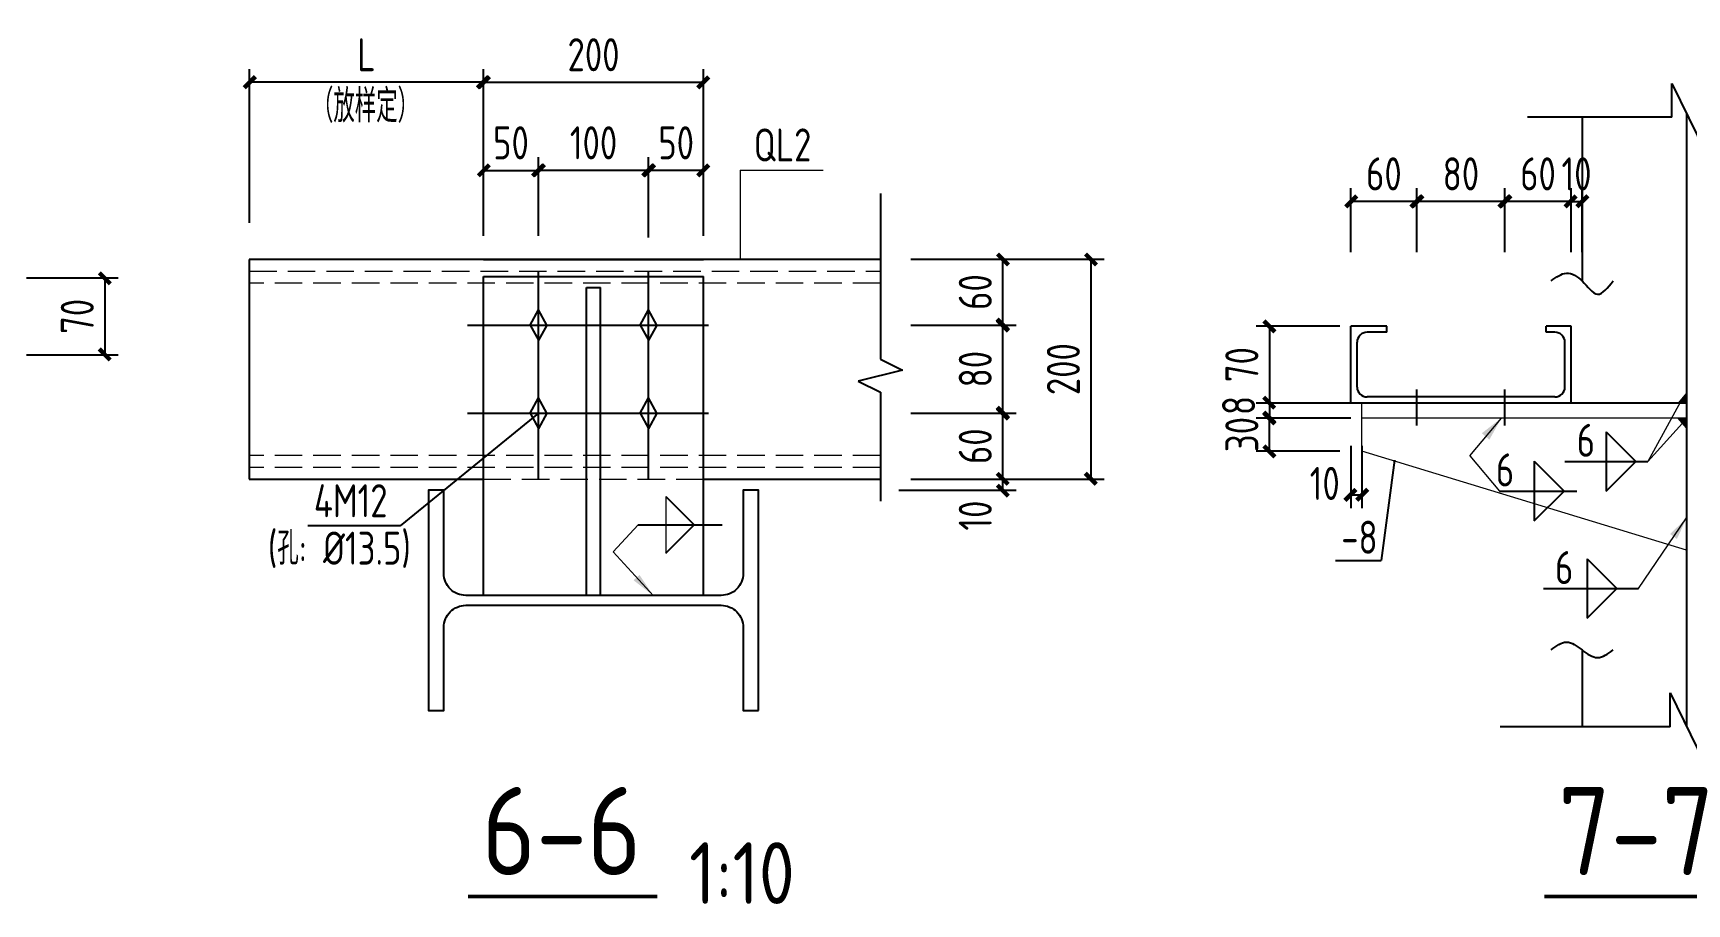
# Model space of a CAD drawing. Header units: millimetres. Extents: x 865974 to 875117, y 41124 to 44891.
# Drawn here: x 869996.1 to 870146.3, y 41465.7 to 41544.8 of the extents above; entities that cross this region are included whole.
import ezdxf

# ---------------------------------------------------------------- set-up
doc = ezdxf.new("R2010")
doc.units = ezdxf.units.MM
doc.header["$LTSCALE"] = 1000
doc.header["$MEASUREMENT"] = 0
doc.linetypes.add('DASH', pattern=[0.35, 0.25, -0.1])
doc.linetypes.add('DOTE', pattern=[2.42, 2, -0.2, 0.02, -0.2])
for name, color, linetype in [('D1', 112, 'Continuous'), ('D2', 6, 'Continuous'), ('DIM', 7, 'Continuous'), ('DOTE', 1, 'DOTE'), ('Prof', 2, 'Continuous'), ('THIN', 7, 'Continuous'), ('文字', 7, 'Continuous'), ('桩', 6, 'Continuous')]:
    doc.layers.add(name, color=color, linetype=linetype)
for name, color, linetype, lineweight in [('D3', 62, 'Continuous', 9), ('LZ', 64, 'Continuous', 9), ('数字', 3, 'Continuous', 9)]:
    doc.layers.add(name, color=color, linetype=linetype, lineweight=lineweight)
doc.styles.add('GBHZ', font='gbenor.shx', dxfattribs={"width": 0.9, "bigfont": 'gbcbig.shx'})
doc.dimstyles.new('Y10', dxfattribs={"dimscale": 0, "dimtxt": 3, "dimasz": 0.01, "dimexe": 1.2, "dimexo": 1, "dimgap": 1, "dimtad": 1, "dimdec": 0, "dimlfac": 10, "dimzin": 0, "dimdsep": 46, "dimtxsty": 'GBHZ', "dimblk1": 'DX', "dimblk2": 'DX', "dimsah": 1, "dimcen": 0.09, "dimdle": 1, "dimadec": 0, "dimazin": 0, "dimtfac": 1, "dimtdec": 0, "dimtix": 1, "dimtmove": 2, "dimatfit": 3, "dimldrblk": 'DX', "dimfxl": 0, "dimtolj": 1, "dimtzin": 0, "dimarcsym": 0})

# ---------------------------------------------------------------- blocks, each defined once
blk = doc.blocks.new('DX')
at = {"color": 0, "linetype": 'ByBlock', "const_width": 40}
blk.add_lwpolyline([(-54, -51), (46, 49)], dxfattribs=at)
blk = doc.blocks.new('*D501')
at = {"layer": 'Defpoints', "color": 0, "linetype": 'ByBlock', "transparency": 16777216}
for p in [(869994.47, 41522.58), (869994.47, 41515.59), (870002.57, 41515.59)]:
    blk.add_point(p, dxfattribs=at)
at = {"layer": 'DIM', "color": 0, "linetype": 'ByBlock', "lineweight": -2, "transparency": 16777216}
for p, q in [((869995.47, 41522.58), (870003.77, 41522.58)), ((870002.57, 41522.57), (870002.57, 41515.6)), ((869995.47, 41515.59), (870003.77, 41515.59))]:
    blk.add_line(p, q, dxfattribs=at)
at = {"layer": 'DIM', "color": 0, "linetype": 'ByBlock', "lineweight": -2, "transparency": 16777216, "xscale": 0.01, "yscale": 0.01, "zscale": 0.01}
for p, rotation in [((870002.57, 41522.58), 90), ((870002.57, 41515.59), 270)]:
    blk.add_blockref('DX', p, dxfattribs=dict(at, rotation=rotation))
at = {"layer": 'DIM', "color": 0, "linetype": 'ByBlock', "transparency": 16777216, "insert": (870000.07, 41519.09), "char_height": 3, "attachment_point": 5, "rotation": 90, "style": 'GBHZ'}
blk.add_mtext('\\A1;70', dxfattribs=at)
blk = doc.blocks.new('*D502')
at = {"layer": 'Defpoints', "color": 0, "linetype": 'ByBlock', "transparency": 16777216}
for p in [(870015.7, 41540.35), (870015.7, 41526.57), (870036.96, 41527.4)]:
    blk.add_point(p, dxfattribs=at)
at = {"layer": 'DIM', "color": 0, "linetype": 'ByBlock', "lineweight": -2, "transparency": 16777216}
for p, q in [((870015.7, 41527.57), (870015.7, 41541.55)), ((870036.96, 41528.4), (870036.96, 41541.55)), ((870036.95, 41540.35), (870015.71, 41540.35))]:
    blk.add_line(p, q, dxfattribs=at)
at = {"layer": 'DIM', "color": 0, "linetype": 'ByBlock', "lineweight": -2, "transparency": 16777216, "xscale": 0.01, "yscale": 0.01, "zscale": 0.01, "rotation": 180}
blk.add_blockref('DX', (870015.7, 41540.35), dxfattribs=at)
at = {"layer": 'DIM', "color": 0, "linetype": 'ByBlock', "lineweight": -2, "transparency": 16777216, "xscale": 0.01, "yscale": 0.01, "zscale": 0.01}
blk.add_blockref('DX', (870036.96, 41540.35), dxfattribs=at)
at = {"layer": 'DIM', "color": 0, "linetype": 'ByBlock', "transparency": 16777216, "insert": (870026.33, 41542.85), "char_height": 3, "attachment_point": 5, "style": 'GBHZ'}
blk.add_mtext('\\A1;L', dxfattribs=at)
blk = doc.blocks.new('*D503')
at = {"layer": 'Defpoints', "color": 0, "linetype": 'ByBlock', "transparency": 16777216}
for p in [(870074.78, 41504.3), (870084.13, 41504.3), (870073.7, 41503.3)]:
    blk.add_point(p, dxfattribs=at)
at = {"layer": 'DIM', "color": 0, "linetype": 'ByBlock', "lineweight": -2, "transparency": 16777216}
for p, q in [((870075.78, 41504.3), (870085.33, 41504.3)), ((870084.13, 41504.31), (870084.13, 41504.32)), ((870084.13, 41503.3), (870084.13, 41504.3)), ((870074.7, 41503.3), (870085.33, 41503.3)), ((870084.13, 41503.29), (870084.13, 41503.28))]:
    blk.add_line(p, q, dxfattribs=at)
at = {"layer": 'DIM', "color": 0, "linetype": 'ByBlock', "lineweight": -2, "transparency": 16777216, "xscale": 0.01, "yscale": 0.01, "zscale": 0.01}
for p, rotation in [((870084.13, 41504.3), 270), ((870084.13, 41503.3), 90)]:
    blk.add_blockref('DX', p, dxfattribs=dict(at, rotation=rotation))
at = {"layer": 'DIM', "color": 0, "linetype": 'ByBlock', "transparency": 16777216, "insert": (870081.63, 41501), "char_height": 3, "attachment_point": 5, "rotation": 90, "style": 'GBHZ'}
blk.add_mtext('\\A1;10', dxfattribs=at)
blk = doc.blocks.new('*D504')
at = {"layer": 'Defpoints', "color": 0, "linetype": 'ByBlock', "transparency": 16777216}
for p in [(870074.78, 41510.3), (870084.13, 41510.3), (870074.78, 41504.3)]:
    blk.add_point(p, dxfattribs=at)
at = {"layer": 'DIM', "color": 0, "linetype": 'ByBlock', "lineweight": -2, "transparency": 16777216}
for p, q in [((870075.78, 41510.3), (870085.33, 41510.3)), ((870084.13, 41504.31), (870084.13, 41510.29)), ((870075.78, 41504.3), (870085.33, 41504.3))]:
    blk.add_line(p, q, dxfattribs=at)
at = {"layer": 'DIM', "color": 0, "linetype": 'ByBlock', "lineweight": -2, "transparency": 16777216, "xscale": 0.01, "yscale": 0.01, "zscale": 0.01}
for p, rotation in [((870084.13, 41510.3), 90), ((870084.13, 41504.3), 270)]:
    blk.add_blockref('DX', p, dxfattribs=dict(at, rotation=rotation))
at = {"layer": 'DIM', "color": 0, "linetype": 'ByBlock', "transparency": 16777216, "insert": (870081.63, 41507.3), "char_height": 3, "attachment_point": 5, "rotation": 90, "style": 'GBHZ'}
blk.add_mtext('\\A1;60', dxfattribs=at)
blk = doc.blocks.new('*D505')
at = {"layer": 'Defpoints', "color": 0, "linetype": 'ByBlock', "transparency": 16777216}
for p in [(870074.78, 41518.3), (870084.13, 41518.3), (870074.78, 41510.3)]:
    blk.add_point(p, dxfattribs=at)
at = {"layer": 'DIM', "color": 0, "linetype": 'ByBlock', "lineweight": -2, "transparency": 16777216}
for p, q in [((870075.78, 41518.3), (870085.33, 41518.3)), ((870084.13, 41510.31), (870084.13, 41518.29)), ((870075.78, 41510.3), (870085.33, 41510.3))]:
    blk.add_line(p, q, dxfattribs=at)
at = {"layer": 'DIM', "color": 0, "linetype": 'ByBlock', "lineweight": -2, "transparency": 16777216, "xscale": 0.01, "yscale": 0.01, "zscale": 0.01}
for p, rotation in [((870084.13, 41518.3), 90), ((870084.13, 41510.3), 270)]:
    blk.add_blockref('DX', p, dxfattribs=dict(at, rotation=rotation))
at = {"layer": 'DIM', "color": 0, "linetype": 'ByBlock', "transparency": 16777216, "insert": (870081.63, 41514.3), "char_height": 3, "attachment_point": 5, "rotation": 90, "style": 'GBHZ'}
blk.add_mtext('\\A1;80', dxfattribs=at)
blk = doc.blocks.new('*D506')
at = {"layer": 'Defpoints', "color": 0, "linetype": 'ByBlock', "transparency": 16777216}
for p in [(870074.78, 41524.3), (870084.13, 41524.3), (870074.78, 41518.3)]:
    blk.add_point(p, dxfattribs=at)
at = {"layer": 'DIM', "color": 0, "linetype": 'ByBlock', "lineweight": -2, "transparency": 16777216}
for p, q in [((870075.78, 41524.3), (870085.33, 41524.3)), ((870084.13, 41518.31), (870084.13, 41524.29)), ((870075.78, 41518.3), (870085.33, 41518.3))]:
    blk.add_line(p, q, dxfattribs=at)
at = {"layer": 'DIM', "color": 0, "linetype": 'ByBlock', "lineweight": -2, "transparency": 16777216, "xscale": 0.01, "yscale": 0.01, "zscale": 0.01}
for p, rotation in [((870084.13, 41524.3), 90), ((870084.13, 41518.3), 270)]:
    blk.add_blockref('DX', p, dxfattribs=dict(at, rotation=rotation))
at = {"layer": 'DIM', "color": 0, "linetype": 'ByBlock', "transparency": 16777216, "insert": (870081.63, 41521.3), "char_height": 3, "attachment_point": 5, "rotation": 90, "style": 'GBHZ'}
blk.add_mtext('\\A1;60', dxfattribs=at)
blk = doc.blocks.new('*D507')
at = {"layer": 'Defpoints', "color": 0, "linetype": 'ByBlock', "transparency": 16777216}
for p in [(870074.78, 41524.3), (870074.78, 41504.3), (870092.13, 41504.3)]:
    blk.add_point(p, dxfattribs=at)
at = {"layer": 'DIM', "color": 0, "linetype": 'ByBlock', "lineweight": -2, "transparency": 16777216}
for p, q in [((870075.78, 41524.3), (870093.33, 41524.3)), ((870092.13, 41524.29), (870092.13, 41504.31)), ((870075.78, 41504.3), (870093.33, 41504.3))]:
    blk.add_line(p, q, dxfattribs=at)
at = {"layer": 'DIM', "color": 0, "linetype": 'ByBlock', "lineweight": -2, "transparency": 16777216, "xscale": 0.01, "yscale": 0.01, "zscale": 0.01}
for p, rotation in [((870092.13, 41524.3), 90), ((870092.13, 41504.3), 270)]:
    blk.add_blockref('DX', p, dxfattribs=dict(at, rotation=rotation))
at = {"layer": 'DIM', "color": 0, "linetype": 'ByBlock', "transparency": 16777216, "insert": (870089.63, 41514.3), "char_height": 3, "attachment_point": 5, "rotation": 90, "style": 'GBHZ'}
blk.add_mtext('\\A1;200', dxfattribs=at)
blk = doc.blocks.new('*D508')
at = {"layer": 'Defpoints', "color": 0, "linetype": 'ByBlock', "transparency": 16777216}
for p in [(870041.96, 41532.35), (870036.96, 41525.4), (870041.96, 41525.4)]:
    blk.add_point(p, dxfattribs=at)
at = {"layer": 'DIM', "color": 0, "linetype": 'ByBlock', "lineweight": -2, "transparency": 16777216}
for p, q in [((870036.96, 41526.4), (870036.96, 41533.55)), ((870036.97, 41532.35), (870041.95, 41532.35)), ((870041.96, 41526.4), (870041.96, 41533.55))]:
    blk.add_line(p, q, dxfattribs=at)
at = {"layer": 'DIM', "color": 0, "linetype": 'ByBlock', "lineweight": -2, "transparency": 16777216, "xscale": 0.01, "yscale": 0.01, "zscale": 0.01, "rotation": 180}
blk.add_blockref('DX', (870036.96, 41532.35), dxfattribs=at)
at = {"layer": 'DIM', "color": 0, "linetype": 'ByBlock', "lineweight": -2, "transparency": 16777216, "xscale": 0.01, "yscale": 0.01, "zscale": 0.01}
blk.add_blockref('DX', (870041.96, 41532.35), dxfattribs=at)
at = {"layer": 'DIM', "color": 0, "linetype": 'ByBlock', "transparency": 16777216, "insert": (870039.46, 41534.85), "char_height": 3, "attachment_point": 5, "style": 'GBHZ'}
blk.add_mtext('\\A1;50', dxfattribs=at)
blk = doc.blocks.new('*D509')
at = {"layer": 'Defpoints', "color": 0, "linetype": 'ByBlock', "transparency": 16777216}
for p in [(870041.96, 41532.35), (870041.96, 41525.4), (870051.96, 41525.26)]:
    blk.add_point(p, dxfattribs=at)
at = {"layer": 'DIM', "color": 0, "linetype": 'ByBlock', "lineweight": -2, "transparency": 16777216}
for p, q in [((870041.96, 41526.4), (870041.96, 41533.55)), ((870051.95, 41532.35), (870041.97, 41532.35)), ((870051.96, 41526.26), (870051.96, 41533.55))]:
    blk.add_line(p, q, dxfattribs=at)
at = {"layer": 'DIM', "color": 0, "linetype": 'ByBlock', "lineweight": -2, "transparency": 16777216, "xscale": 0.01, "yscale": 0.01, "zscale": 0.01, "rotation": 180}
blk.add_blockref('DX', (870041.96, 41532.35), dxfattribs=at)
at = {"layer": 'DIM', "color": 0, "linetype": 'ByBlock', "lineweight": -2, "transparency": 16777216, "xscale": 0.01, "yscale": 0.01, "zscale": 0.01}
blk.add_blockref('DX', (870051.96, 41532.35), dxfattribs=at)
at = {"layer": 'DIM', "color": 0, "linetype": 'ByBlock', "transparency": 16777216, "insert": (870046.96, 41534.85), "char_height": 3, "attachment_point": 5, "style": 'GBHZ'}
blk.add_mtext('\\A1;100', dxfattribs=at)
blk = doc.blocks.new('*D510')
at = {"layer": 'Defpoints', "color": 0, "linetype": 'ByBlock', "transparency": 16777216}
for p in [(870051.96, 41532.35), (870051.96, 41525.4), (870056.96, 41525.4)]:
    blk.add_point(p, dxfattribs=at)
at = {"layer": 'DIM', "color": 0, "linetype": 'ByBlock', "lineweight": -2, "transparency": 16777216}
for p, q in [((870051.96, 41526.4), (870051.96, 41533.55)), ((870056.95, 41532.35), (870051.97, 41532.35)), ((870056.96, 41526.4), (870056.96, 41533.55))]:
    blk.add_line(p, q, dxfattribs=at)
at = {"layer": 'DIM', "color": 0, "linetype": 'ByBlock', "lineweight": -2, "transparency": 16777216, "xscale": 0.01, "yscale": 0.01, "zscale": 0.01, "rotation": 180}
blk.add_blockref('DX', (870051.96, 41532.35), dxfattribs=at)
at = {"layer": 'DIM', "color": 0, "linetype": 'ByBlock', "lineweight": -2, "transparency": 16777216, "xscale": 0.01, "yscale": 0.01, "zscale": 0.01}
blk.add_blockref('DX', (870056.96, 41532.35), dxfattribs=at)
at = {"layer": 'DIM', "color": 0, "linetype": 'ByBlock', "transparency": 16777216, "insert": (870054.46, 41534.85), "char_height": 3, "attachment_point": 5, "style": 'GBHZ'}
blk.add_mtext('\\A1;50', dxfattribs=at)
blk = doc.blocks.new('*D511')
at = {"layer": 'Defpoints', "color": 0, "linetype": 'ByBlock', "transparency": 16777216}
for p in [(870056.96, 41540.35), (870036.96, 41527.4), (870056.96, 41527.4)]:
    blk.add_point(p, dxfattribs=at)
at = {"layer": 'DIM', "color": 0, "linetype": 'ByBlock', "lineweight": -2, "transparency": 16777216}
for p, q in [((870036.96, 41528.4), (870036.96, 41541.55)), ((870056.96, 41528.4), (870056.96, 41541.55)), ((870036.97, 41540.35), (870056.95, 41540.35))]:
    blk.add_line(p, q, dxfattribs=at)
at = {"layer": 'DIM', "color": 0, "linetype": 'ByBlock', "lineweight": -2, "transparency": 16777216, "xscale": 0.01, "yscale": 0.01, "zscale": 0.01, "rotation": 180}
blk.add_blockref('DX', (870036.96, 41540.35), dxfattribs=at)
at = {"layer": 'DIM', "color": 0, "linetype": 'ByBlock', "lineweight": -2, "transparency": 16777216, "xscale": 0.01, "yscale": 0.01, "zscale": 0.01}
blk.add_blockref('DX', (870056.96, 41540.35), dxfattribs=at)
at = {"layer": 'DIM', "color": 0, "linetype": 'ByBlock', "transparency": 16777216, "insert": (870046.96, 41542.85), "char_height": 3, "attachment_point": 5, "style": 'GBHZ'}
blk.add_mtext('\\A1;200', dxfattribs=at)
blk = doc.blocks.new('*D512')
at = {"layer": 'Defpoints', "color": 0, "linetype": 'ByBlock', "transparency": 16777216}
for p in [(870115.74, 41518.21), (870108.34, 41511.21), (870115.74, 41511.21)]:
    blk.add_point(p, dxfattribs=at)
at = {"layer": 'DIM', "color": 0, "linetype": 'ByBlock', "lineweight": -2, "transparency": 16777216}
for p, q in [((870114.74, 41518.21), (870107.14, 41518.21)), ((870108.34, 41518.2), (870108.34, 41511.22)), ((870114.74, 41511.21), (870107.14, 41511.21))]:
    blk.add_line(p, q, dxfattribs=at)
at = {"layer": 'DIM', "color": 0, "linetype": 'ByBlock', "lineweight": -2, "transparency": 16777216, "xscale": 0.01, "yscale": 0.01, "zscale": 0.01}
for p, rotation in [((870108.34, 41518.21), 90), ((870108.34, 41511.21), 270)]:
    blk.add_blockref('DX', p, dxfattribs=dict(at, rotation=rotation))
at = {"layer": 'DIM', "color": 0, "linetype": 'ByBlock', "transparency": 16777216, "insert": (870105.84, 41514.71), "char_height": 3, "attachment_point": 5, "rotation": 90, "style": 'GBHZ'}
blk.add_mtext('\\A1;70', dxfattribs=at)
blk = doc.blocks.new('*D513')
at = {"layer": 'Defpoints', "color": 0, "linetype": 'ByBlock', "transparency": 16777216}
for p in [(870129.74, 41529.53), (870129.74, 41523.93), (870135.74, 41523.93)]:
    blk.add_point(p, dxfattribs=at)
at = {"layer": 'DIM', "color": 0, "linetype": 'ByBlock', "lineweight": -2, "transparency": 16777216}
for p, q in [((870129.74, 41524.93), (870129.74, 41530.73)), ((870135.73, 41529.53), (870129.75, 41529.53)), ((870135.74, 41524.93), (870135.74, 41530.73))]:
    blk.add_line(p, q, dxfattribs=at)
at = {"layer": 'DIM', "color": 0, "linetype": 'ByBlock', "lineweight": -2, "transparency": 16777216, "xscale": 0.01, "yscale": 0.01, "zscale": 0.01, "rotation": 180}
blk.add_blockref('DX', (870129.74, 41529.53), dxfattribs=at)
at = {"layer": 'DIM', "color": 0, "linetype": 'ByBlock', "lineweight": -2, "transparency": 16777216, "xscale": 0.01, "yscale": 0.01, "zscale": 0.01}
blk.add_blockref('DX', (870135.74, 41529.53), dxfattribs=at)
at = {"layer": 'DIM', "color": 0, "linetype": 'ByBlock', "transparency": 16777216, "insert": (870132.74, 41532.03), "char_height": 3, "attachment_point": 5, "style": 'GBHZ'}
blk.add_mtext('\\A1;60', dxfattribs=at)
blk = doc.blocks.new('*D514')
at = {"layer": 'Defpoints', "color": 0, "linetype": 'ByBlock', "transparency": 16777216}
for p in [(870121.74, 41529.53), (870121.74, 41523.93), (870129.74, 41523.93)]:
    blk.add_point(p, dxfattribs=at)
at = {"layer": 'DIM', "color": 0, "linetype": 'ByBlock', "lineweight": -2, "transparency": 16777216}
for p, q in [((870121.74, 41524.93), (870121.74, 41530.73)), ((870129.73, 41529.53), (870121.75, 41529.53)), ((870129.74, 41524.93), (870129.74, 41530.73))]:
    blk.add_line(p, q, dxfattribs=at)
at = {"layer": 'DIM', "color": 0, "linetype": 'ByBlock', "lineweight": -2, "transparency": 16777216, "xscale": 0.01, "yscale": 0.01, "zscale": 0.01, "rotation": 180}
blk.add_blockref('DX', (870121.74, 41529.53), dxfattribs=at)
at = {"layer": 'DIM', "color": 0, "linetype": 'ByBlock', "lineweight": -2, "transparency": 16777216, "xscale": 0.01, "yscale": 0.01, "zscale": 0.01}
blk.add_blockref('DX', (870129.74, 41529.53), dxfattribs=at)
at = {"layer": 'DIM', "color": 0, "linetype": 'ByBlock', "transparency": 16777216, "insert": (870125.74, 41532.03), "char_height": 3, "attachment_point": 5, "style": 'GBHZ'}
blk.add_mtext('\\A1;80', dxfattribs=at)
blk = doc.blocks.new('*D515')
at = {"layer": 'Defpoints', "color": 0, "linetype": 'ByBlock', "transparency": 16777216}
for p in [(870115.74, 41529.53), (870115.74, 41523.93), (870121.74, 41523.93)]:
    blk.add_point(p, dxfattribs=at)
at = {"layer": 'DIM', "color": 0, "linetype": 'ByBlock', "lineweight": -2, "transparency": 16777216}
for p, q in [((870115.74, 41524.93), (870115.74, 41530.73)), ((870121.73, 41529.53), (870115.75, 41529.53)), ((870121.74, 41524.93), (870121.74, 41530.73))]:
    blk.add_line(p, q, dxfattribs=at)
at = {"layer": 'DIM', "color": 0, "linetype": 'ByBlock', "lineweight": -2, "transparency": 16777216, "xscale": 0.01, "yscale": 0.01, "zscale": 0.01, "rotation": 180}
blk.add_blockref('DX', (870115.74, 41529.53), dxfattribs=at)
at = {"layer": 'DIM', "color": 0, "linetype": 'ByBlock', "lineweight": -2, "transparency": 16777216, "xscale": 0.01, "yscale": 0.01, "zscale": 0.01}
blk.add_blockref('DX', (870121.74, 41529.53), dxfattribs=at)
at = {"layer": 'DIM', "color": 0, "linetype": 'ByBlock', "transparency": 16777216, "insert": (870118.74, 41532.03), "char_height": 3, "attachment_point": 5, "style": 'GBHZ'}
blk.add_mtext('\\A1;60', dxfattribs=at)
blk = doc.blocks.new('*D518')
at = {"layer": 'Defpoints', "color": 0, "linetype": 'ByBlock', "transparency": 16777216}
for p in [(870115.74, 41508.33), (870116.74, 41508.33), (870116.74, 41502.89)]:
    blk.add_point(p, dxfattribs=at)
at = {"layer": 'DIM', "color": 0, "linetype": 'ByBlock', "lineweight": -2, "transparency": 16777216}
for p, q in [((870115.74, 41507.33), (870115.74, 41501.69)), ((870116.74, 41507.33), (870116.74, 41501.69)), ((870115.73, 41502.89), (870115.72, 41502.89)), ((870115.74, 41502.89), (870116.74, 41502.89)), ((870116.75, 41502.89), (870116.76, 41502.89))]:
    blk.add_line(p, q, dxfattribs=at)
at = {"layer": 'DIM', "color": 0, "linetype": 'ByBlock', "lineweight": -2, "transparency": 16777216, "xscale": 0.01, "yscale": 0.01, "zscale": 0.01}
blk.add_blockref('DX', (870115.74, 41502.89), dxfattribs=at)
at = {"layer": 'DIM', "color": 0, "linetype": 'ByBlock', "lineweight": -2, "transparency": 16777216, "xscale": 0.01, "yscale": 0.01, "zscale": 0.01, "rotation": 180}
blk.add_blockref('DX', (870116.74, 41502.89), dxfattribs=at)
at = {"layer": 'DIM', "color": 0, "linetype": 'ByBlock', "transparency": 16777216, "insert": (870113.37, 41503.92), "char_height": 3, "attachment_point": 5, "style": 'GBHZ'}
blk.add_mtext('\\A1;10', dxfattribs=at)
blk = doc.blocks.new('*D519')
at = {"layer": 'Defpoints', "color": 0, "linetype": 'ByBlock', "transparency": 16777216}
for p in [(870108.34, 41509.86), (870115.74, 41509.86), (870115.74, 41506.86)]:
    blk.add_point(p, dxfattribs=at)
at = {"layer": 'DIM', "color": 0, "linetype": 'ByBlock', "lineweight": -2, "transparency": 16777216}
for p, q in [((870114.74, 41509.86), (870107.14, 41509.86)), ((870108.34, 41509.87), (870108.34, 41509.88)), ((870108.34, 41506.86), (870108.34, 41509.86)), ((870114.74, 41506.86), (870107.14, 41506.86)), ((870108.34, 41506.85), (870108.34, 41506.84))]:
    blk.add_line(p, q, dxfattribs=at)
at = {"layer": 'DIM', "color": 0, "linetype": 'ByBlock', "lineweight": -2, "transparency": 16777216, "xscale": 0.01, "yscale": 0.01, "zscale": 0.01}
for p, rotation in [((870108.34, 41509.86), 270), ((870108.34, 41506.86), 90)]:
    blk.add_blockref('DX', p, dxfattribs=dict(at, rotation=rotation))
at = {"layer": 'DIM', "color": 0, "linetype": 'ByBlock', "transparency": 16777216, "insert": (870105.84, 41508.36), "char_height": 3, "attachment_point": 5, "rotation": 90, "style": 'GBHZ'}
blk.add_mtext('\\A1;30', dxfattribs=at)
blk = doc.blocks.new('*D520')
at = {"layer": 'Defpoints', "color": 0, "linetype": 'ByBlock', "transparency": 16777216}
for p in [(870116.8, 41511.21), (870108.34, 41509.86), (870116.74, 41509.86)]:
    blk.add_point(p, dxfattribs=at)
at = {"layer": 'DIM', "color": 0, "linetype": 'ByBlock', "lineweight": -2, "transparency": 16777216}
for p, q in [((870115.8, 41511.21), (870107.14, 41511.21)), ((870108.34, 41511.22), (870108.34, 41511.23)), ((870108.34, 41511.21), (870108.34, 41509.86)), ((870115.74, 41509.86), (870107.14, 41509.86)), ((870108.34, 41509.85), (870108.34, 41509.84))]:
    blk.add_line(p, q, dxfattribs=at)
at = {"layer": 'DIM', "color": 0, "linetype": 'ByBlock', "lineweight": -2, "transparency": 16777216, "xscale": 0.01, "yscale": 0.01, "zscale": 0.01}
for p, rotation in [((870108.34, 41511.21), 270), ((870108.34, 41509.86), 90)]:
    blk.add_blockref('DX', p, dxfattribs=dict(at, rotation=rotation))
at = {"layer": 'DIM', "color": 0, "linetype": 'ByBlock', "transparency": 16777216, "insert": (870105.55, 41511), "char_height": 3, "attachment_point": 5, "rotation": 90, "style": 'GBHZ'}
blk.add_mtext('\\A1;8', dxfattribs=at)
blk = doc.blocks.new('*D521')
at = {"layer": 'Defpoints', "color": 0, "linetype": 'ByBlock', "transparency": 16777216}
for p in [(870136.74, 41529.53), (870135.74, 41523.93), (870136.74, 41523.93)]:
    blk.add_point(p, dxfattribs=at)
at = {"layer": 'DIM', "color": 0, "linetype": 'ByBlock', "lineweight": -2, "transparency": 16777216}
for p, q in [((870135.73, 41529.53), (870135.72, 41529.53)), ((870135.74, 41524.93), (870135.74, 41530.73)), ((870135.74, 41529.53), (870136.74, 41529.53)), ((870136.74, 41524.93), (870136.74, 41530.73)), ((870136.75, 41529.53), (870136.76, 41529.53))]:
    blk.add_line(p, q, dxfattribs=at)
at = {"layer": 'DIM', "color": 0, "linetype": 'ByBlock', "lineweight": -2, "transparency": 16777216, "xscale": 0.01, "yscale": 0.01, "zscale": 0.01}
blk.add_blockref('DX', (870135.74, 41529.53), dxfattribs=at)
at = {"layer": 'DIM', "color": 0, "linetype": 'ByBlock', "lineweight": -2, "transparency": 16777216, "xscale": 0.01, "yscale": 0.01, "zscale": 0.01, "rotation": 180}
blk.add_blockref('DX', (870136.74, 41529.53), dxfattribs=at)
at = {"layer": 'DIM', "color": 0, "linetype": 'ByBlock', "transparency": 16777216, "insert": (870136.24, 41532.03), "char_height": 3, "attachment_point": 5, "style": 'GBHZ'}
blk.add_mtext('\\A1;10', dxfattribs=at)

msp = doc.modelspace()

# ---------------------------------------------------------------- linework, layer by layer
at = {"layer": 'D1', "color": 251}
for p, q in [((870144.906, 41537.165, 5), (870144.906, 41540.251, 5)), ((870144.906, 41540.251, 5), (870147.984, 41533.929, 5)), ((870144.906, 41537.165, 5), (870131.8, 41537.165, 5)), ((870041.953, 41510.3), (870029.386, 41500.084)), ((870138.932, 41508.619, 5), (870138.932, 41503.21, 5)), ((870138.932, 41508.619, 5), (870141.637, 41505.914, 5)), ((870132.4, 41505.93, 5), (870132.4, 41500.521, 5)), ((870132.4, 41505.93, 5), (870135.105, 41503.226, 5)), ((870135.178, 41505.914, 5), (870142.724, 41505.914, 5)), ((870138.932, 41503.21, 5), (870141.637, 41505.914, 5)), ((870053.519, 41502.741), (870056.089, 41500.172)), ((870129.258, 41503.226, 5), (870136.281, 41503.226, 5)), ((870132.4, 41500.521, 5), (870135.105, 41503.226, 5)), ((870029.386, 41500.084), (870021.014, 41500.084)), ((870051.022, 41500.172), (870058.628, 41500.172)), ((870053.519, 41497.603), (870056.089, 41500.172)), ((870137.203, 41497.089, 5), (870139.908, 41494.385, 5)), ((870137.203, 41497.089, 5), (870137.203, 41491.68, 5)), ((870133.232, 41494.385, 5), (870141.858, 41494.385, 5)), ((870137.203, 41491.68, 5), (870139.908, 41494.385, 5)), ((870144.756, 41484.902, 5), (870147.833, 41478.581, 5)), ((870144.756, 41481.816, 5), (870144.756, 41484.902, 5)), ((870144.756, 41481.816, 5), (870129.31, 41481.816, 5))]:
    msp.add_line(p, q, dxfattribs=at)
at = {"layer": 'D2'}
for p, q in [((870136.741, 41537.165, 5), (870136.741, 41522.308, 5)), ((870146.241, 41537.508, 5), (870146.241, 41481.816, 5)), ((870073.008, 41524.257), (870015.69, 41524.257)), ((870036.955, 41524.257), (870056.955, 41524.257)), ((870036.955, 41493.753), (870036.955, 41522.704)), ((870036.955, 41522.704), (870056.955, 41522.704)), ((870056.955, 41493.753), (870056.955, 41522.704)), ((870046.313, 41493.753), (870046.313, 41521.704)), ((870046.313, 41521.704), (870047.598, 41521.704)), ((870047.598, 41493.753), (870047.598, 41521.704)), ((870119.001, 41518.208, 5), (870115.741, 41518.208, 5)), ((870115.741, 41511.209, 5), (870115.741, 41518.208, 5)), ((870119.001, 41517.644, 5), (870117.213, 41517.644, 5)), ((870119.001, 41517.644, 5), (870119.001, 41518.208, 5)), ((870135.744, 41518.208, 5), (870133.491, 41518.208, 5)), ((870133.491, 41517.644, 5), (870133.491, 41518.208, 5)), ((870134.279, 41517.644, 5), (870133.491, 41517.644, 5)), ((870135.744, 41511.209, 5), (870135.744, 41518.208, 5)), ((870116.311, 41512.674, 5), (870116.311, 41516.743, 5)), ((870135.181, 41512.674, 5), (870135.181, 41516.743, 5)), ((870146.241, 41511.209, 5), (870115.741, 41511.209, 5)), ((870134.279, 41511.773, 5), (870117.213, 41511.773, 5)), ((870121.741, 41509.181, 5), (870121.741, 41512.449, 5)), ((870129.741, 41509.181, 5), (870129.741, 41512.449, 5)), ((870015.69, 41504.303), (870036.955, 41504.303)), ((870056.955, 41504.303), (870073.008, 41504.303)), ((870136.741, 41488.806, 5), (870136.741, 41481.873, 5))]:
    msp.add_line(p, q, dxfattribs=at)
at = {"layer": 'D2', "linetype": 'Continuous'}
msp.add_line((870015.69, 41524.257), (870015.69, 41504.303), dxfattribs=at)
at = {"layer": 'D2'}
for centre, start, end in [((870117.213, 41516.743, 5), 90, 180), ((870134.279, 41516.743, 5), 0, 90), ((870117.213, 41512.674, 5), 180, 270), ((870134.279, 41512.674, 5), 270, 0)]:
    msp.add_arc(centre, 0.902, start, end, dxfattribs=at)
at = {"layer": 'D3', "color": 251}
for p, q in [((870060.276, 41532.367), (870067.814, 41532.367)), ((870060.276, 41532.367), (870060.276, 41524.257)), ((870145.855, 41511.66, 5), (870142.724, 41505.914, 5)), ((870126.55, 41506.414, 5), (870129.415, 41509.857, 5)), ((870145.855, 41509.406, 5), (870142.724, 41505.914, 5)), ((870126.55, 41506.414, 5), (870129.258, 41503.226, 5)), ((870053.519, 41502.741), (870053.519, 41497.603)), ((870141.858, 41494.385, 5), (870146.241, 41500.79, 5)), ((870048.73, 41497.702), (870051.022, 41500.172)), ((870048.73, 41497.702), (870052.401, 41493.721))]:
    msp.add_line(p, q, dxfattribs=at)
at = {"layer": 'D3'}
for p, q in [((870116.741, 41506.857, 5), (870116.741, 41511.209, 5)), ((870146.241, 41512.111, 5), (870145.47, 41511.209, 5)), ((870146.241, 41509.857, 5), (870116.741, 41509.857, 5)), ((870146.241, 41508.956, 5), (870145.47, 41509.857, 5)), ((870146.241, 41497.86, 5), (870116.741, 41506.857, 5))]:
    msp.add_line(p, q, dxfattribs=at)
for points in [[(870146.241, 41512.111, 5), (870146.241, 41511.209, 5), (870145.47, 41511.209, 5), (870146.241, 41511.209, 5)], [(870146.241, 41508.956, 5), (870146.241, 41509.857, 5), (870145.47, 41509.857, 5), (870146.241, 41509.857, 5)]]:
    msp.add_solid(points, dxfattribs=at)
at = {"layer": 'D3', "color": 251}
for points in [[(870127.64, 41508.48, 5), (870129.415, 41509.857, 5), (870127.64, 41508.48, 5), (870128.325, 41507.893, 5)], [(870144.742, 41499.327, 5), (870146.241, 41500.79, 5), (870144.742, 41499.327, 5), (870145.357, 41498.875, 5)], [(870051.137, 41495.613), (870052.401, 41493.721), (870051.137, 41495.613), (870050.588, 41495.133)]]:
    msp.add_solid(points, dxfattribs=at)
at = {"layer": 'DOTE', "linetype": 'DOTE', "ltscale": 5}
for p, q in [((870041.955, 41504.303), (870041.955, 41523.186)), ((870051.955, 41504.303), (870051.955, 41523.186)), ((870035.504, 41518.303), (870057.406, 41518.303)), ((870035.504, 41510.3), (870057.406, 41510.3))]:
    msp.add_line(p, q, dxfattribs=at)
at = {"layer": 'LZ', "color": 251, "linetype": 'DASH', "ltscale": 0.01}
for p, q in [((870015.69, 41523.186), (870073.008, 41523.186)), ((870073.008, 41522.116), (870015.69, 41522.116)), ((870073.008, 41506.444), (870015.69, 41506.444)), ((870073.008, 41505.374), (870015.69, 41505.374)), ((870036.955, 41504.303), (870056.955, 41504.303))]:
    msp.add_line(p, q, dxfattribs=at)
at = {"layer": 'Prof'}
msp.add_lwpolyline([(870061.955, 41483.303), (870061.955, 41503.303), (870060.555, 41503.303), (870060.555, 41495.753, -0.4142136), (870058.555, 41493.753), (870035.355, 41493.753, -0.4142136), (870033.355, 41495.753), (870033.355, 41503.303), (870031.955, 41503.303), (870031.955, 41483.303), (870033.355, 41483.303), (870033.355, 41490.853, -0.4142136), (870035.355, 41492.853), (870058.555, 41492.853, -0.4142136), (870060.555, 41490.853), (870060.555, 41483.303)], format="xyb", close=True, dxfattribs=at)
for points in [[(870133.924, 41522.308, 5), (870135.333, 41523.012, 5), (870136.741, 41522.308, 5), (870138.15, 41521.103, 5), (870139.558, 41522.308, 5)], [(870133.924, 41488.806, 5), (870135.333, 41489.51, 5), (870136.741, 41488.806, 5), (870138.15, 41488.101, 5), (870139.558, 41488.806, 5)]]:
    msp.add_spline(points, degree=3, dxfattribs=at)
at = {"layer": 'THIN', "linetype": 'ByBlock'}
for p, q in [((870073.008, 41530.257), (870073.008, 41515.205)), ((870073.008, 41515.205), (870075.008, 41514.205)), ((870075.008, 41514.205), (870071.008, 41513.205)), ((870071.008, 41513.205), (870073.008, 41512.205)), ((870073.008, 41512.205), (870073.008, 41502.303))]:
    msp.add_line(p, q, dxfattribs=at)
at = {"layer": '文字', "color": 6, "const_width": 0.32}
for points in [[(870035.548, 41466.41), (870052.762, 41466.41)], [(870133.319, 41466.41), (870150.534, 41466.41)]]:
    msp.add_lwpolyline(points, dxfattribs=at)
at = {"layer": '桩'}
for p, q in [((870041.206, 41518.303), (870041.955, 41519.684)), ((870042.704, 41518.303), (870041.955, 41519.684)), ((870051.206, 41518.303), (870051.955, 41519.684)), ((870052.704, 41518.303), (870051.955, 41519.684)), ((870041.206, 41518.303), (870041.955, 41516.921)), ((870042.704, 41518.303), (870041.955, 41516.921)), ((870051.206, 41518.303), (870051.955, 41516.921)), ((870052.704, 41518.303), (870051.955, 41516.921)), ((870041.206, 41510.3), (870041.955, 41511.681)), ((870042.704, 41510.3), (870041.955, 41511.681)), ((870051.206, 41510.3), (870051.955, 41511.681)), ((870052.704, 41510.3), (870051.955, 41511.681)), ((870041.206, 41510.3), (870041.955, 41508.918)), ((870042.704, 41510.3), (870041.955, 41508.918)), ((870051.206, 41510.3), (870051.955, 41508.918)), ((870052.704, 41510.3), (870051.955, 41508.918)), ((870119.714, 41506.03, 5), (870118.505, 41496.917, 5)), ((870114.357, 41496.917, 5), (870118.505, 41496.917, 5))]:
    msp.add_line(p, q, dxfattribs=at)

# ---------------------------------------------------------------- texts
at = {"layer": '数字', "style": 'GBHZ', "width": 0.9}
for s, p in [('（放样定）', (870021.386, 41536.698)), ('QL2', (870061.506, 41533.156)), ('6', (870136.261, 41506.338, 5)), ('6', (870128.913, 41503.65, 5)), ('4M12', (870021.556, 41500.85)), ('(孔: %%C13.5)', (870017.377, 41496.543)), ('-8', (870114.87, 41497.536, 5)), ('6', (870134.282, 41494.78, 5))]:
    msp.add_text(s, height=3, dxfattribs=at).set_placement(p)
at = {"layer": '文字', "color": 6, "style": 'GBHZ'}
for s, height, p in [('6-6', 8, (870036.799, 41468.361)), ('7-7', 8, (870134.57, 41468.361)), ('1:10', 5.6, (870055.641, 41465.74))]:
    msp.add_text(s, height=height, dxfattribs=at).set_placement(p)

# ---------------------------------------------------------------- dimensions: what is measured, and where the dimension line sits
at = {"layer": 'DIM', "linetype": 'ByBlock'}
dim = msp.add_linear_dim(base=(870015.696, 41540.346), p1=(870036.955, 41527.399), p2=(870015.696, 41526.566), text='L', dimstyle='Y10', override={"dimscale": 1}, dxfattribs=at)
dim.commit()
dim.dimension.update_dxf_attribs({"geometry": '*D502', "text_midpoint": (870026.326, 41542.846)})
for base, p1, p2, picture, middle in [((870056.955, 41540.346), (870036.955, 41527.399), (870056.955, 41527.399), '*D511', (870046.955, 41542.846)), ((870041.955, 41532.346), (870036.955, 41525.399), (870041.955, 41525.399), '*D508', (870039.455, 41534.846)), ((870136.741, 41529.53, 5), (870135.741, 41523.933, 5), (870136.741, 41523.933, 5), '*D521', (870136.241, 41532.03, 5))]:
    dim = msp.add_linear_dim(base=base, p1=p1, p2=p2, dimstyle='Y10', override={"dimscale": 1}, dxfattribs=at)
    dim.commit()
    dim.dimension.update_dxf_attribs({"geometry": picture, "text_midpoint": middle})
for base, p1, p2, angle, picture, middle in [((870041.955, 41532.346), (870051.955, 41525.258), (870041.955, 41525.399), 180, '*D509', (870046.955, 41534.846)), ((870051.955, 41532.346), (870056.955, 41525.399), (870051.955, 41525.399), 180, '*D510', (870054.455, 41534.846)), ((870115.741, 41529.53, 5), (870121.741, 41523.933, 5), (870115.741, 41523.933, 5), 180, '*D515', (870118.741, 41532.03, 5)), ((870121.741, 41529.53, 5), (870129.741, 41523.933, 5), (870121.741, 41523.933, 5), 180, '*D514', (870125.741, 41532.03, 5)), ((870129.741, 41529.53, 5), (870135.741, 41523.933, 5), (870129.741, 41523.933, 5), 180, '*D513', (870132.741, 41532.03, 5)), ((870084.133, 41524.3), (870074.776, 41518.303), (870074.776, 41524.3), 90, '*D506', (870081.633, 41521.302)), ((870092.133, 41504.303), (870074.776, 41524.3), (870074.776, 41504.303), 90, '*D507', (870089.633, 41514.302)), ((870002.574, 41515.586), (869994.474, 41522.585), (869994.474, 41515.586), 270, '*D501', (870000.074, 41519.086)), ((870084.133, 41518.303), (870074.776, 41510.3), (870074.776, 41518.303), 90, '*D505', (870081.633, 41514.301)), ((870108.341, 41511.209, 5), (870115.741, 41518.208, 5), (870115.741, 41511.209, 5), 270, '*D512', (870105.841, 41514.708, 5)), ((870084.133, 41510.3), (870074.776, 41504.303), (870074.776, 41510.3), 90, '*D504', (870081.633, 41507.301)), ((870108.341, 41509.857, 5), (870115.741, 41506.857, 5), (870115.741, 41509.857, 5), 90, '*D519', (870105.841, 41508.357, 5))]:
    dim = msp.add_linear_dim(base=base, p1=p1, p2=p2, angle=angle, dimstyle='Y10', override={"dimscale": 1}, dxfattribs=at)
    dim.commit()
    dim.dimension.update_dxf_attribs({"geometry": picture, "text_midpoint": middle})
dim = msp.add_linear_dim(base=(870108.341, 41509.857, 5), p1=(870116.795, 41511.209, 5), p2=(870116.741, 41509.857, 5), angle=270, text='8', dimstyle='Y10', override={"dimscale": 1}, dxfattribs=at)
dim.commit()
dim.dimension.update_dxf_attribs({"geometry": '*D520', "text_midpoint": (870105.547, 41511.005, 5), "dimtype": 160})
for base, p1, p2, angle, picture, middle in [((870116.741, 41502.888, 5), (870115.741, 41508.329, 5), (870116.741, 41508.329, 5), 180, '*D518', (870113.366, 41503.916, 5)), ((870084.133, 41504.303), (870073.703, 41503.303), (870074.776, 41504.303), 90, '*D503', (870081.633, 41500.997))]:
    dim = msp.add_linear_dim(base=base, p1=p1, p2=p2, angle=angle, dimstyle='Y10', override={"dimscale": 1}, dxfattribs=at)
    dim.commit()
    dim.dimension.update_dxf_attribs({"geometry": picture, "text_midpoint": middle, "dimtype": 160})

doc.saveas('drawing.dxf')
